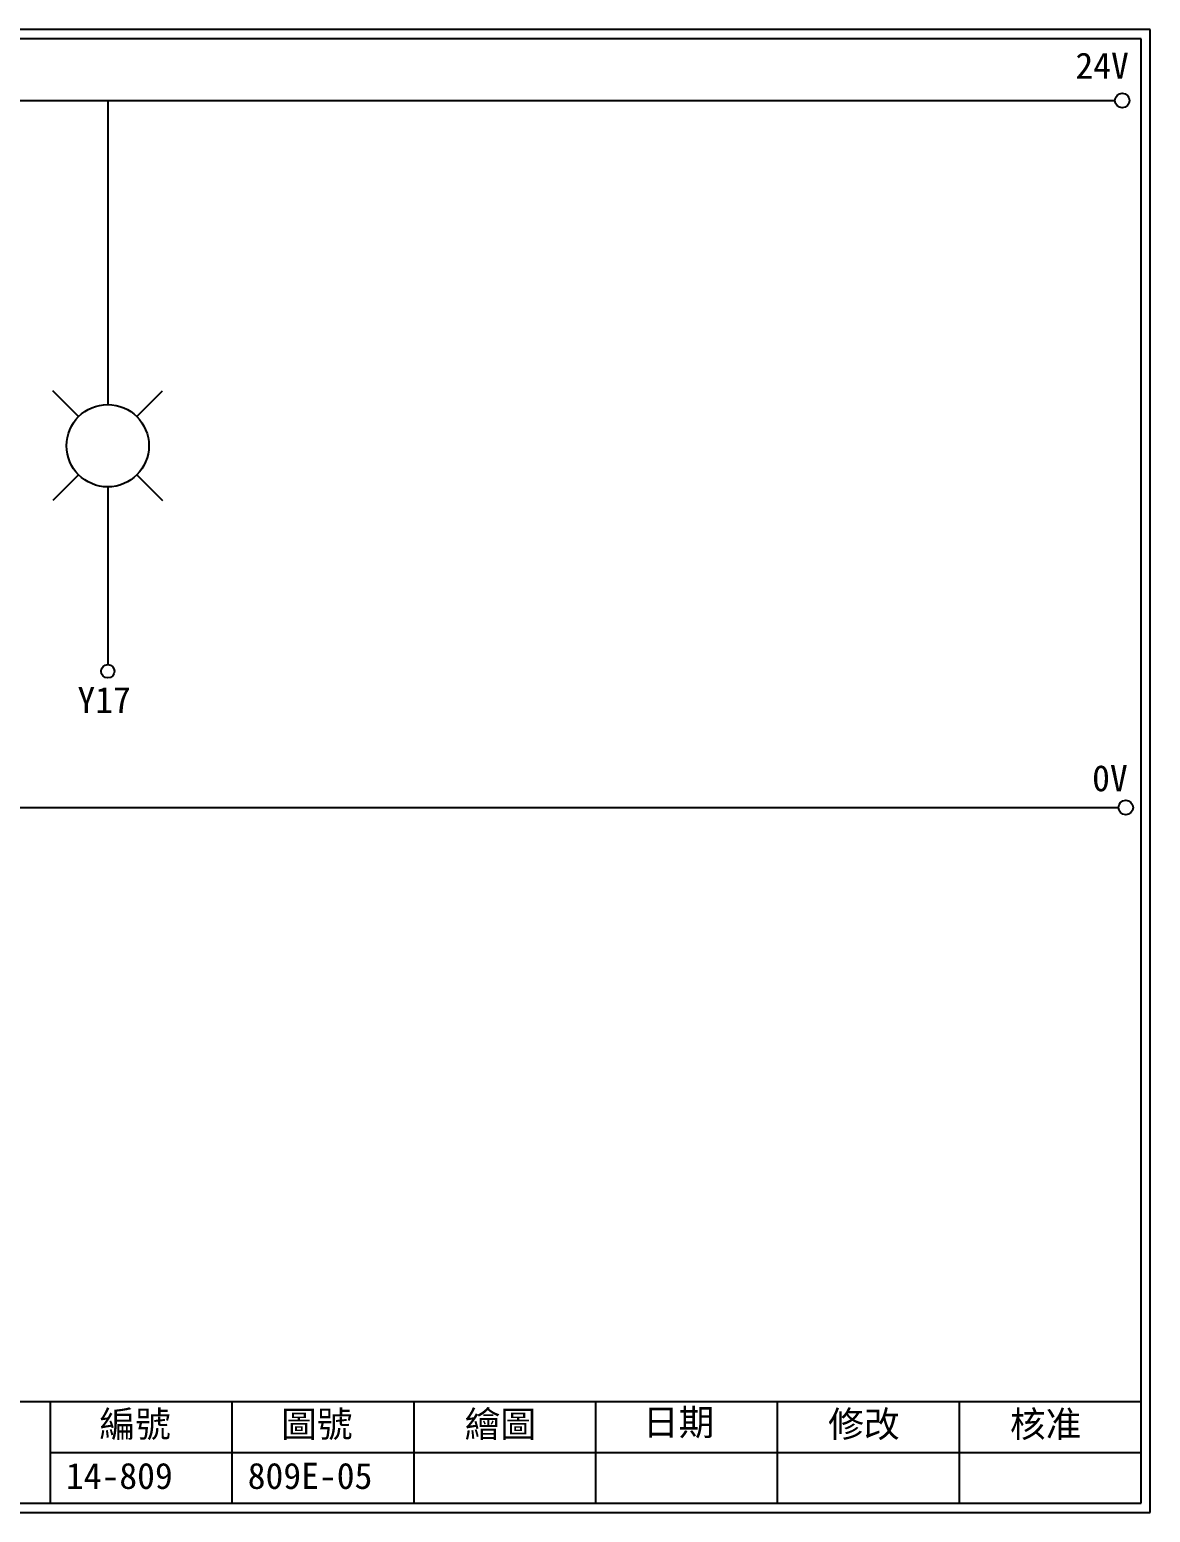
# Model space of a CAD drawing. Extents: x 926 to 1213, y 3 to 207.
# Drawn here: x 1058.6 to 1212.7, y 3 to 207 of the extents above; entities that cross this region are included whole.
import ezdxf

# ---------------------------------------------------------------- set-up
doc = ezdxf.new("R2010")
doc.units = 0
doc.layers.get('0').update_dxf_attribs({"linetype": 'CONTINUOUS'})
doc.layers.add('圖框層', color=7, linetype='CONTINUOUS')
doc.layers.add('標尺寸層', color=3, linetype='CONTINUOUS')
doc.styles.add('STSL', font='kaiu.ttf')

msp = doc.modelspace()

# ---------------------------------------------------------------- linework, layer by layer
for centre in [(1208.88, 197.22), (1209.36, 99.96)]:
    msp.add_circle(centre, 1)
at = {"layer": '圖框層', "color": 7}
for p, q in [((1212.74, 206.97), (925.74, 206.97)), ((1212.74, 3), (1212.74, 206.97)), ((1211.49, 205.72), (926.99, 205.72)), ((1211.49, 4.25), (1211.49, 205.72)), ((926.99, 18.25), (1211.49, 18.25)), ((1061.49, 4.25), (1061.49, 18.25)), ((1086.49, 4.25), (1086.49, 18.25)), ((1111.49, 4.25), (1111.49, 18.25)), ((1136.49, 4.25), (1136.49, 18.25)), ((1161.49, 4.25), (1161.49, 18.25)), ((1186.49, 4.25), (1186.49, 18.25)), ((1061.49, 11.25), (1211.49, 11.25)), ((926.99, 4.25), (1211.49, 4.25)), ((925.74, 3), (1212.74, 3))]:
    msp.add_line(p, q, dxfattribs=at)
at = {"layer": '標尺寸層', "color": 7}
for p, q in [((930.28, 197.22), (1207.88, 197.22)), ((1069.36, 197.22), (1069.36, 155.39)), ((1065.36, 153.73), (1061.82, 157.27)), ((1073.37, 153.73), (1076.9, 157.27)), ((1065.36, 145.73), (1061.82, 142.19)), ((1073.37, 145.73), (1076.9, 142.19)), ((1069.36, 144.07), (1069.36, 119.62)), ((930.49, 99.96), (1208.36, 99.96))]:
    msp.add_line(p, q, dxfattribs=at)
for centre, radius in [((1069.36, 149.73), 5.66), ((1069.36, 118.7), 0.92)]:
    msp.add_circle(centre, radius, dxfattribs=at)

# ---------------------------------------------------------------- texts
at = {"layer": '圖框層', "color": 4, "style": 'STSL'}
for s, p in [('24V', (1202.44, 200.22)), ('Y17', (1065.19, 112.96)), ('0V', (1204.74, 102.2)), ('編號', (1068.21, 13.34)), ('圖號', (1093.21, 13.34)), ('繪圖', (1118.44, 13.34)), ('日期', (1142.96, 13.59)), ('修改', (1168.44, 13.34)), ('核准', (1193.44, 13.34)), ('14-809', (1063.61, 6.22)), ('809E-05', (1088.61, 6.22))]:
    msp.add_text(s, height=3.6, dxfattribs=at).set_placement(p)

doc.saveas('drawing.dxf')
